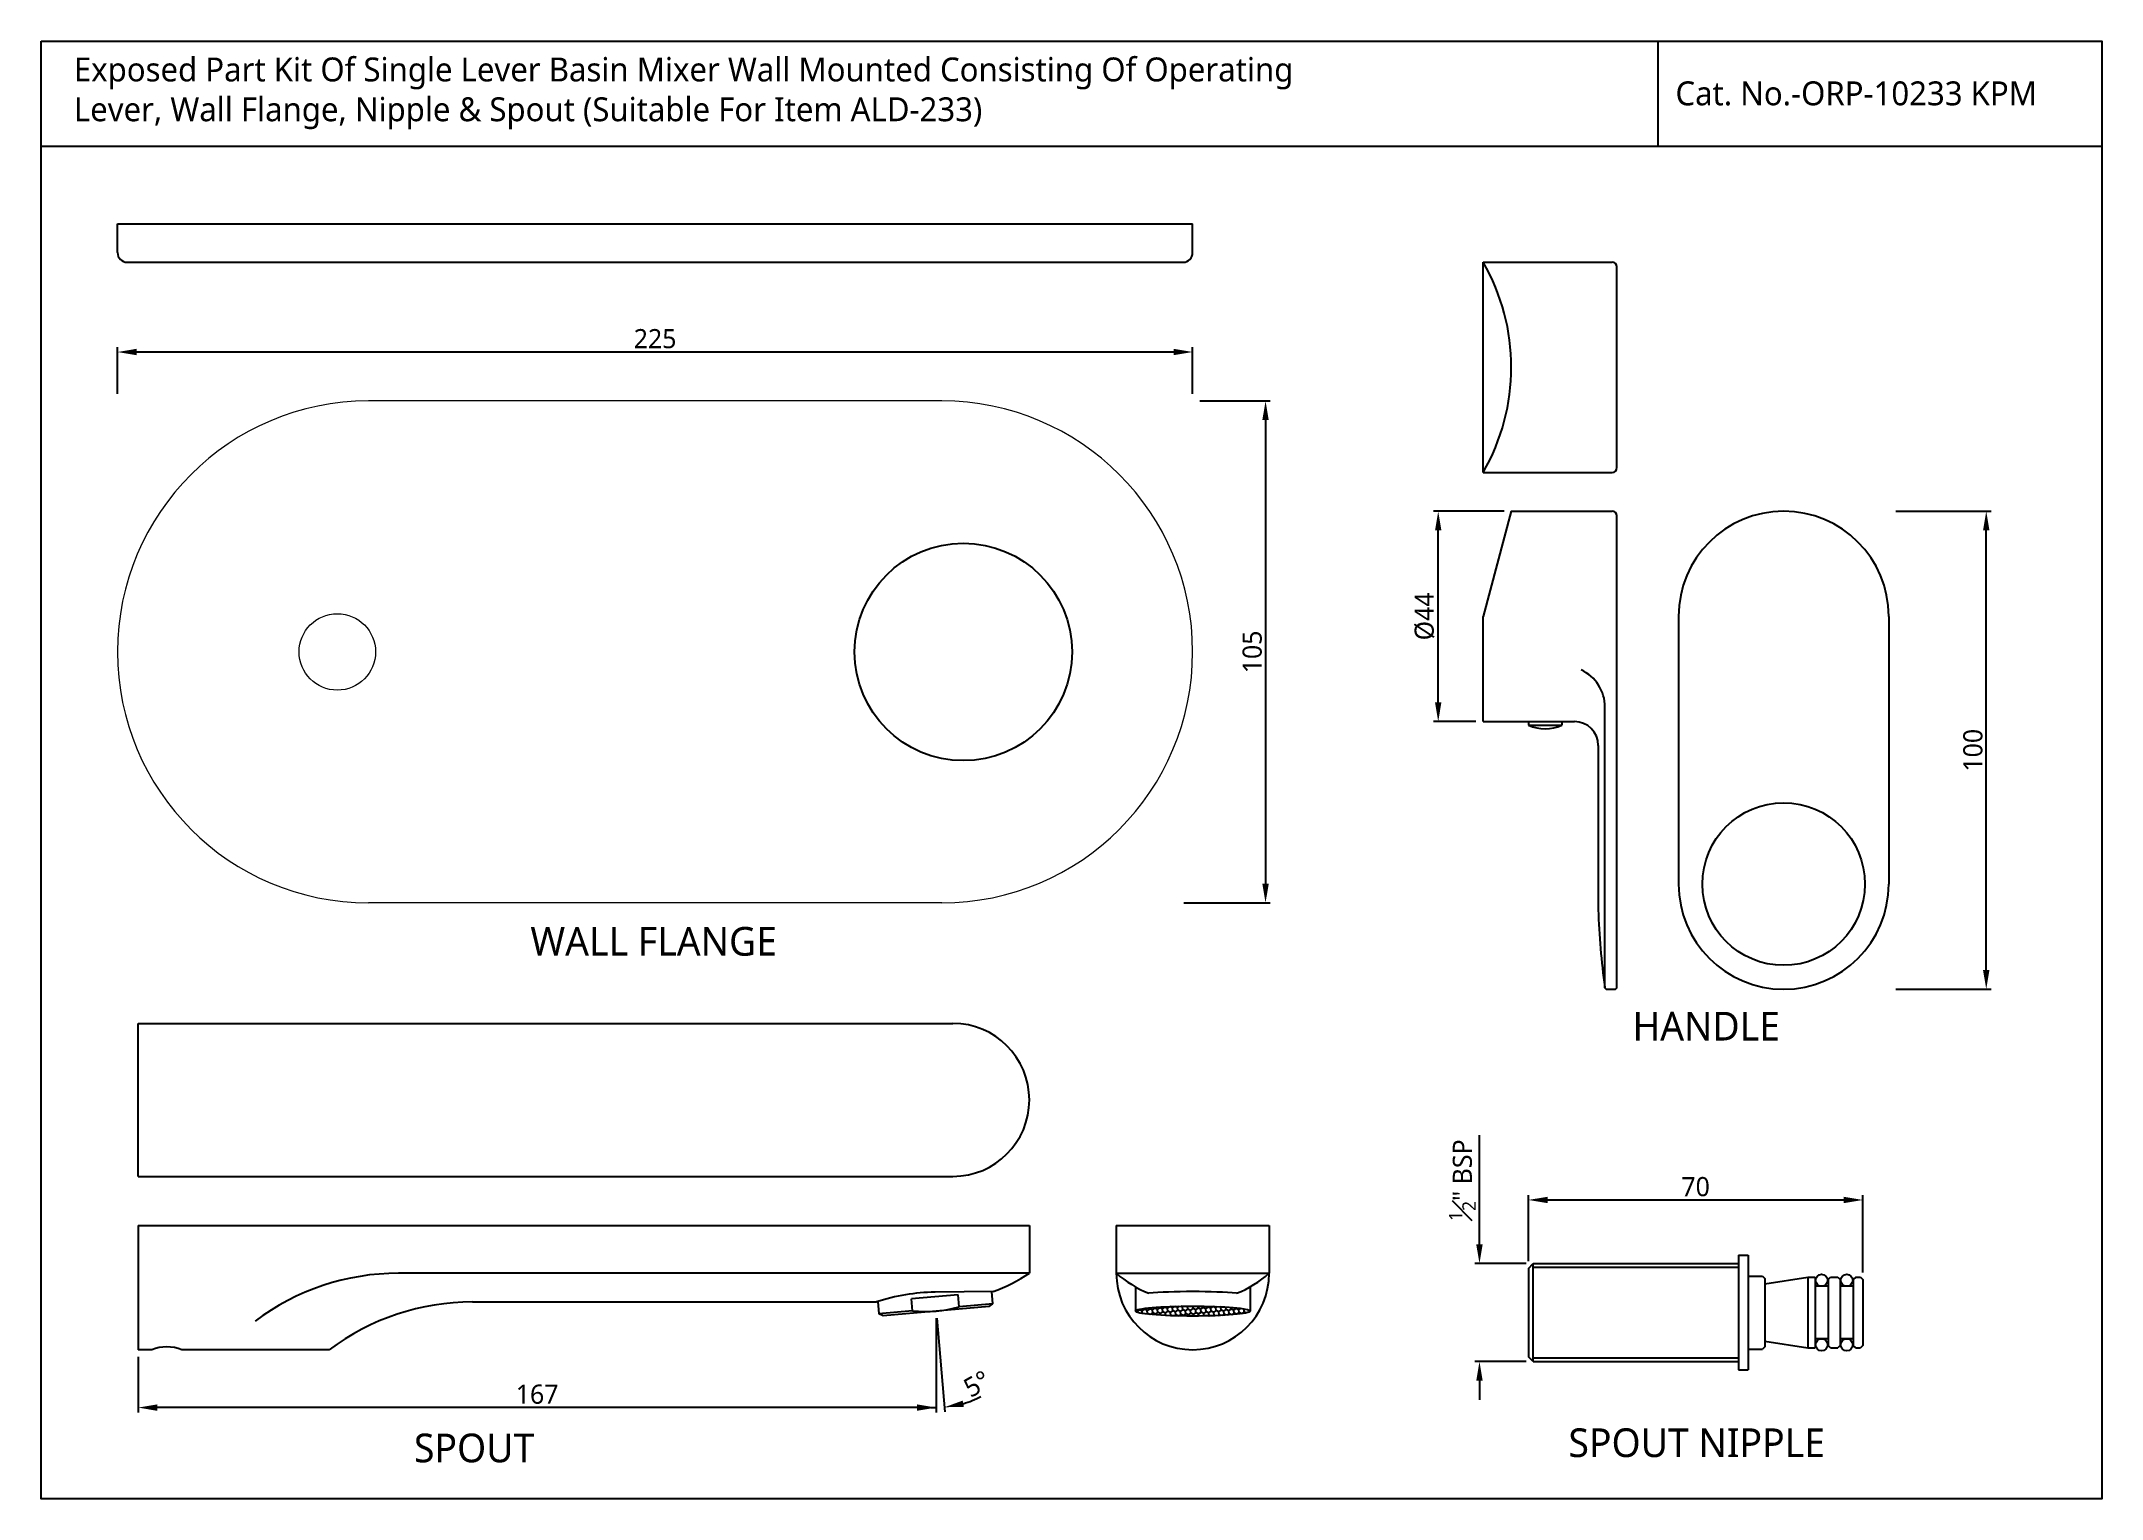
# Model space of a CAD drawing. Header units: inches. Extents: x 1677 to 2108, y 248 to 553.
import ezdxf

# ---------------------------------------------------------------- set-up
doc = ezdxf.new("R2010")
doc.units = ezdxf.units.IN
doc.header["$MEASUREMENT"] = 0
doc.styles.get("Standard").update_dxf_attribs({"font": 'segoeui.ttf'})
doc.dimstyles.get("Standard").update_dxf_attribs({"dimtxt": 4, "dimasz": 4, "dimexe": 1, "dimexo": 1.5, "dimgap": 0.7, "dimtad": 1, "dimdec": 4, "dimdsep": 46, "dimtxsty": 'Standard', "dimcen": 0, "dimadec": 0, "dimazin": 2, "dimtfac": 1, "dimtdec": 4, "dimtofl": 0, "dimtmove": 0, "dimatfit": 1, "dimfxl": 0, "dimtolj": 1, "dimtzin": 0, "dimarcsym": 0})

# ---------------------------------------------------------------- blocks, each defined once
blk = doc.blocks.new('*D26')
at = {"color": 0, "lineweight": -2, "transparency": 16777216}
for p, q in [((1919.1, 478.12), (1933.86, 478.12)), ((1932.86, 474.12), (1932.86, 377.12)), ((1915.73, 373.12), (1933.86, 373.12))]:
    blk.add_line(p, q, dxfattribs=at)
at = {"color": 0, "transparency": 16777216}
for points in [[(1932.19, 474.12), (1933.53, 474.12), (1932.86, 478.12)], [(1932.19, 377.12), (1933.53, 377.12), (1932.86, 373.12)]]:
    blk.add_solid(points, dxfattribs=at)
at = {"layer": 'Defpoints', "color": 0, "transparency": 16777216}
for p in [(1917.6, 478.12), (1914.23, 373.12), (1932.86, 373.12)]:
    blk.add_point(p, dxfattribs=at)
at = {"color": 0, "transparency": 16777216, "insert": (1930.08, 425.62), "char_height": 4, "attachment_point": 5, "rotation": 90}
blk.add_mtext('\\A1;105', dxfattribs=at)
blk = doc.blocks.new('*D27')
at = {"color": 0, "lineweight": -2, "transparency": 16777216}
for p, q in [((1692.6, 479.62), (1692.6, 489.36)), ((1913.6, 488.36), (1696.6, 488.36)), ((1917.6, 479.62), (1917.6, 489.36))]:
    blk.add_line(p, q, dxfattribs=at)
at = {"color": 0, "transparency": 16777216}
for points in [[(1696.6, 489.03), (1696.6, 487.69), (1692.6, 488.36)], [(1913.6, 489.03), (1913.6, 487.69), (1917.6, 488.36)]]:
    blk.add_solid(points, dxfattribs=at)
at = {"layer": 'Defpoints', "color": 0, "transparency": 16777216}
for p in [(1692.6, 488.36), (1692.6, 478.12), (1917.6, 478.12)]:
    blk.add_point(p, dxfattribs=at)
at = {"color": 0, "transparency": 16777216, "insert": (1805.1, 491.13), "char_height": 4, "attachment_point": 5}
blk.add_mtext('\\A1;225', dxfattribs=at)
blk = doc.blocks.new('*D28')
at = {"color": 0, "lineweight": -2, "transparency": 16777216}
for p, q in [((1987.87, 298.16), (1987.87, 311.97)), ((1991.87, 310.97), (2053.87, 310.97)), ((2057.87, 295.81), (2057.87, 311.97))]:
    blk.add_line(p, q, dxfattribs=at)
at = {"color": 0, "transparency": 16777216}
for points in [[(1991.87, 311.63), (1991.87, 310.3), (1987.87, 310.97)], [(2053.87, 311.63), (2053.87, 310.3), (2057.87, 310.97)]]:
    blk.add_solid(points, dxfattribs=at)
at = {"layer": 'Defpoints', "color": 0, "transparency": 16777216}
for p in [(2057.87, 310.97), (1987.87, 296.66), (2057.87, 294.31)]:
    blk.add_point(p, dxfattribs=at)
at = {"color": 0, "transparency": 16777216, "insert": (2022.87, 313.73), "char_height": 4, "attachment_point": 5}
blk.add_mtext('\\A1;70', dxfattribs=at)
blk = doc.blocks.new('*D29')
at = {"color": 0, "lineweight": -2, "transparency": 16777216}
for p, q in [((1977.63, 301.66), (1977.63, 324.55)), ((1987.37, 297.66), (1976.63, 297.66)), ((1987.37, 277.16), (1976.63, 277.16)), ((1977.63, 273.16), (1977.63, 269.16))]:
    blk.add_line(p, q, dxfattribs=at)
at = {"color": 0, "transparency": 16777216}
for points in [[(1976.96, 301.66), (1978.3, 301.66), (1977.63, 297.66)], [(1976.96, 273.16), (1978.3, 273.16), (1977.63, 277.16)]]:
    blk.add_solid(points, dxfattribs=at)
at = {"layer": 'Defpoints', "color": 0, "transparency": 16777216}
for p in [(1988.87, 297.66), (1977.63, 277.16), (1988.87, 277.16)]:
    blk.add_point(p, dxfattribs=at)
at = {"color": 0, "transparency": 16777216, "insert": (1974.04, 315.11), "char_height": 4, "attachment_point": 5, "rotation": 90}
blk.add_mtext('\\A1;{\\H0.7x;\\S1#2;}" BSP', dxfattribs=at)
blk = doc.blocks.new('*D31')
at = {"color": 0, "lineweight": -2, "transparency": 16777216}
for p, q in [((1982.79, 455.05), (1968, 455.05)), ((1969, 415.05), (1969, 451.05)), ((1976.9, 411.05), (1968, 411.05))]:
    blk.add_line(p, q, dxfattribs=at)
at = {"color": 0, "transparency": 16777216}
for points in [[(1968.33, 451.05), (1969.66, 451.05), (1969, 455.05)], [(1968.33, 415.05), (1969.66, 415.05), (1969, 411.05)]]:
    blk.add_solid(points, dxfattribs=at)
at = {"layer": 'Defpoints', "color": 0, "transparency": 16777216}
for p in [(1969, 455.05), (1984.29, 455.05), (1978.4, 411.05)]:
    blk.add_point(p, dxfattribs=at)
at = {"color": 0, "transparency": 16777216, "insert": (1966.15, 433.05), "char_height": 4, "attachment_point": 5, "rotation": 90}
blk.add_mtext('\\A1;%%C44', dxfattribs=at)
blk = doc.blocks.new('*D32')
at = {"color": 0, "lineweight": -2, "transparency": 16777216}
for p, q in [((2064.79, 455.05), (2084.69, 455.05)), ((2083.69, 359.05), (2083.69, 451.05)), ((2064.79, 355.05), (2084.69, 355.05))]:
    blk.add_line(p, q, dxfattribs=at)
at = {"color": 0, "transparency": 16777216}
for points in [[(2083.02, 451.05), (2084.36, 451.05), (2083.69, 455.05)], [(2083.02, 359.05), (2084.36, 359.05), (2083.69, 355.05)]]:
    blk.add_solid(points, dxfattribs=at)
at = {"layer": 'Defpoints', "color": 0, "transparency": 16777216}
for p in [(2063.29, 455.05), (2083.69, 455.05), (2063.29, 355.05)]:
    blk.add_point(p, dxfattribs=at)
at = {"color": 0, "transparency": 16777216, "insert": (2080.91, 405.05), "char_height": 4, "attachment_point": 5, "rotation": 90}
blk.add_mtext('\\A1;100', dxfattribs=at)
blk = doc.blocks.new('*D33')
at = {"color": 0, "lineweight": -2, "transparency": 16777216}
for p, q in [((1863.91, 286.22), (1863.91, 266.53)), ((1696.91, 278.14), (1696.91, 266.53)), ((1859.91, 267.53), (1700.91, 267.53))]:
    blk.add_line(p, q, dxfattribs=at)
at = {"color": 0, "transparency": 16777216}
for points in [[(1700.91, 268.2), (1700.91, 266.86), (1696.91, 267.53)], [(1859.91, 268.2), (1859.91, 266.86), (1863.91, 267.53)]]:
    blk.add_solid(points, dxfattribs=at)
at = {"layer": 'Defpoints', "color": 0, "transparency": 16777216}
for p in [(1863.91, 287.72), (1696.91, 279.64), (1696.91, 267.53)]:
    blk.add_point(p, dxfattribs=at)
at = {"color": 0, "lineweight": 13, "transparency": 16777216, "insert": (1780.41, 270.31), "char_height": 4, "attachment_point": 5}
blk.add_mtext('\\A1;167', dxfattribs=at)
blk = doc.blocks.new('*D34')
at = {"color": 0, "lineweight": -2, "transparency": 16777216}
for p, q in [((1863.91, 286.22), (1863.91, 266.53)), ((1864.04, 286.22), (1865.76, 266.61))]:
    blk.add_line(p, q, dxfattribs=at)
for start, end in [(258.6297, 270), (286.3703, 297.7407)]:
    blk.add_arc((1863.91, 287.72), 20.19, start, end, dxfattribs=at)
at = {"color": 0, "transparency": 16777216}
blk.add_solid([(1869.72, 267.69), (1869.48, 269), (1865.67, 267.6)], dxfattribs=at)
at = {"layer": 'Defpoints', "color": 0, "transparency": 16777216}
for p in [(1863.65, 290.7), (1863.91, 290.73), (1863.91, 287.72), (1863.91, 287.72), (1864.5, 267.54)]:
    blk.add_point(p, dxfattribs=at)
at = {"color": 0, "lineweight": 13, "transparency": 16777216, "insert": (1872.44, 272.49), "char_height": 4, "attachment_point": 5, "rotation": 29.2669}
blk.add_mtext('\\A1;5°', dxfattribs=at)
blk = doc.blocks.new('_None')

msp = doc.modelspace()

# ---------------------------------------------------------------- hatches: boundary and pattern name
h = msp.add_hatch()
h.set_pattern_fill('HONEY', color=256, scale=4.9, angle=36)
h.set_pattern_definition([(36, (-347.08717, 0), (0.43149923, 0.96916313), [0.6125, -1.225]), (156, (-347.08717, 0), (-1.0550695, -0.11089227), [0.6125, -1.225]), (96, (-347.08717, 0), (-0.62357028, 0.85827085), [-1.225, 0.6125])])
edge = h.paths.add_edge_path()
edge.add_ellipse((1917.62103, 287.71595), major_axis=(-12, 0), ratio=0.087015858, start_angle=0, end_angle=360)

# ---------------------------------------------------------------- linework, layer by layer
for p, q in [((2014.99773, 531.3757), (2014.99773, 553.3757)), ((2107.87162, 531.3757), (1676.62762, 531.3757)), ((1692.60454, 509.14907), (1692.60454, 515.14907)), ((1692.60454, 515.14907), (1917.60454, 515.14907)), ((1917.60454, 509.14907), (1917.60454, 515.14907)), ((1694.60454, 507.14907), (1915.60454, 507.14907)), ((1978.3984, 463.16526), (1978.3984, 507.16526)), ((1978.3984, 507.16526), (2005.3984, 507.16526)), ((2006.3984, 464.16526), (2006.3984, 506.16526)), ((1978.3984, 463.16526), (2005.3984, 463.16526)), ((1984.29328, 455.05411), (1978.3984, 433.05411)), ((1984.29328, 455.05411), (2005.3984, 455.05411)), ((2006.3984, 355.55411), (2006.3984, 454.05411)), ((1978.3984, 411.05411), (1978.3984, 433.05411)), ((2019.29395, 433.05411), (2019.29395, 377.05411)), ((2063.29395, 433.05411), (2063.29395, 377.05411)), ((2003.8984, 355.31073), (2003.8984, 414.07029)), ((1978.3984, 411.05411), (1997.48729, 411.05411)), ((1987.8984, 411.05411), (1987.8984, 410.30411)), ((1987.8984, 410.30411), (1994.8984, 410.30411)), ((1994.8984, 411.05411), (1994.8984, 410.30411)), ((2002.48729, 406.05411), (2002.48729, 371.68693)), ((2004.33516, 355.05411), (2005.8984, 355.05411)), ((1696.9087, 315.8996), (1696.9087, 347.8996)), ((1696.9087, 347.8996), (1867.43443, 347.8996)), ((1696.9087, 315.8996), (1867.43443, 315.8996)), ((1901.62103, 305.63687), (1933.62103, 305.63687)), ((1901.62103, 305.63687), (1901.62103, 295.63687)), ((1933.62103, 305.63687), (1933.62103, 295.63687)), ((1987.86576, 296.65939), (1988.86576, 297.65939)), ((1988.86576, 297.65939), (2031.86576, 297.65939)), ((1988.86576, 277.15939), (1988.86576, 297.65939)), ((2031.86576, 299.40939), (2031.86576, 275.40939)), ((2031.86576, 299.40939), (2033.86576, 299.40939)), ((2033.86576, 299.40939), (2033.86576, 275.40939)), ((1883.43443, 295.63687), (1751.39447, 295.63687)), ((1901.62103, 295.63687), (1933.62103, 295.63687)), ((1987.86576, 296.65939), (1987.86576, 278.15939)), ((1988.86576, 296.90939), (2031.86576, 296.90939)), ((2033.86576, 295.05939), (2036.86576, 295.05939)), ((2036.86576, 295.05939), (2037.36576, 294.55939)), ((2037.36576, 293.40939), (2046.36576, 294.80939)), ((2037.36576, 294.55939), (2037.36576, 280.25939)), ((2046.36576, 294.80939), (2047.86576, 294.80939)), ((2046.36576, 294.80939), (2046.36576, 280.00939)), ((2047.86576, 294.80939), (2047.86576, 280.00939)), ((2050.61576, 294.30939), (2051.11576, 294.80939)), ((2050.61576, 294.30939), (2050.61576, 280.50939)), ((2051.11576, 294.80939), (2052.61576, 294.80939)), ((2052.61576, 294.80939), (2053.11576, 294.30939)), ((2053.11576, 294.30939), (2053.11576, 280.50939)), ((2056.36576, 294.80939), (2055.86576, 294.30939)), ((2055.86576, 294.30939), (2055.86576, 280.50939)), ((2056.36576, 294.80939), (2057.36576, 294.80939)), ((2057.36576, 294.80939), (2057.86576, 294.30939)), ((2057.86576, 294.30939), (2057.86576, 280.50939)), ((1851.6878, 289.71697), (1851.91079, 287.16817)), ((1868.53747, 291.13237), (1858.75699, 290.27669)), ((1858.97488, 287.7862), (1858.75699, 290.27669)), ((1875.84749, 291.80797), (1863.68798, 291.68122)), ((1868.75536, 288.64188), (1868.53747, 291.13237)), ((1875.81946, 289.25991), (1868.75536, 288.64188)), ((1875.00031, 288.68634), (1875.81946, 289.25991)), ((1875.81946, 289.25991), (1875.59676, 291.80535)), ((1905.62103, 292.80157), (1905.62103, 287.71595)), ((1929.62103, 292.80157), (1929.62103, 287.71595)), ((2050.61576, 292.90939), (2047.86576, 292.90939)), ((2055.86576, 292.90939), (2053.11576, 292.90939)), ((1858.97488, 287.7862), (1851.91079, 287.16817)), ((1852.81709, 286.74556), (1851.91079, 287.16817)), ((1875.00031, 288.68634), (1852.81709, 286.74556)), ((2037.36576, 281.40939), (2046.36576, 280.00939)), ((2050.61576, 281.90939), (2047.86576, 281.90939)), ((2051.11576, 280.00939), (2050.61576, 280.50939)), ((2053.11576, 280.50939), (2052.61576, 280.00939)), ((2055.86576, 281.90939), (2053.11576, 281.90939)), ((2056.36576, 280.00939), (2055.86576, 280.50939)), ((2057.86576, 280.50939), (2057.36576, 280.00939)), ((1699.7587, 279.63687), (1696.9087, 279.63687)), ((1736.9087, 279.63687), (1706.0587, 279.63687)), ((1988.86576, 277.15939), (1987.86576, 278.15939)), ((1988.86576, 277.90939), (2031.86576, 277.90939)), ((1988.86576, 277.15939), (2031.86576, 277.15939)), ((2033.86576, 279.75939), (2036.86576, 279.75939)), ((2037.36576, 280.25939), (2036.86576, 279.75939)), ((2046.36576, 280.00939), (2047.86576, 280.00939)), ((2051.11576, 280.00939), (2052.61576, 280.00939)), ((2056.36576, 280.00939), (2057.36576, 280.00939)), ((2031.86576, 275.40939), (2033.86576, 275.40939))]:
    msp.add_line(p, q)
at = {"lineweight": 13}
for p, q in [((1865.10454, 478.12044), (1745.10454, 478.12044)), ((1865.10454, 373.12044), (1745.10454, 373.12044))]:
    msp.add_line(p, q, dxfattribs=at)
at = {"linetype": 'Continuous'}
for p, q in [((1696.9087, 305.63687), (1696.9087, 279.63687)), ((1696.9087, 305.63687), (1883.43443, 305.63687)), ((1883.43443, 305.63687), (1883.43443, 295.63687)), ((1766.9087, 289.63687), (1851.44385, 289.63687))]:
    msp.add_line(p, q, dxfattribs=at)
msp.add_lwpolyline([(1676.62762, 553.3757), (2107.87162, 553.3757), (2107.87162, 248.4557), (1676.62762, 248.4557)], close=True)
for centre, radius in [((1869.60454, 425.62044), 22.75), ((2041.29395, 377.05411), 17), ((2049.24076, 294.15939), 1.25), ((2054.49076, 294.15939), 1.25), ((2049.24076, 280.65939), 1.25), ((2054.49076, 280.65939), 1.25)]:
    msp.add_circle(centre, radius)
at = {"color": 7, "linetype": 'Continuous', "lineweight": 18}
msp.add_circle((1738.60454, 425.62044), 8, dxfattribs=at)
for centre, radius, start, end in [((1694.60454, 509.14907), 2, 180, 270), ((1915.60454, 509.14907), 2, 270, 0), ((1940.29328, 485.16526), 44, 330, 30), ((2005.3984, 506.16526), 1, 0, 90), ((2005.3984, 464.16526), 1, 270, 0), ((2005.3984, 454.05411), 1, 0, 90), ((2041.29395, 433.05411), 22, 0, 180), ((1995.35572, 414.0769), 8.54268, 359.9556386, 65.4993794), ((1991.3984, 418.09578), 8.54167, 245.8104858, 294.1895142), ((1997.48729, 406.05411), 5, 0, 90), ((2041.29395, 377.05411), 22, 180, 0), ((2164.48173, 377.05411), 162.08333, 181.8976227, 187.6463544), ((2004.33516, 355.55411), 0.5, 187.6463544, 270), ((2005.8984, 355.55411), 0.5, 270, 0), ((1867.43443, 331.8996), 16, 270, 90), ((1751.39447, 245.63687), 50, 90, 126.8698976), ((1863.53468, 325.63687), 36, 290.0001367, 303.5573098), ((1917.62103, 295.63687), 16, 180, 0), ((1917.62103, 313.97021), 24.33333, 228.8879096, 247.842267), ((1917.62103, 313.97021), 24.33333, 292.157733, 311.1120904), ((1766.9087, 239.63687), 50, 90, 126.8698976), ((1864.10699, 251.48287), 40.20053, 90.5972064, 108.3607732), ((1861.78668, 311.9708), 24.3475, 263.3683458, 286.6316542), ((1702.9087, 271.66812), 8.56875, 68.4314043, 111.5685957)]:
    msp.add_arc(centre, radius, start, end)
at = {"lineweight": 13}
for centre, start, end in [((1745.10454, 425.62044), 90, 270), ((1865.10454, 425.62044), 270, 90)]:
    msp.add_arc(centre, 52.5, start, end, dxfattribs=at)
msp.add_ellipse((1917.62103, 290.76116), major_axis=(-12, 0), ratio=0.087015858, start_param=3.841670643, end_param=5.583107318)
msp.add_ellipse((1917.62103, 287.71595), major_axis=(-12, 0), ratio=0.087015858)

# ---------------------------------------------------------------- texts
for s, height, p in [('Cat. No.-ORP-10233 KPM', 5, (2018.64342, 539.97087)), ('WALL FLANGE', 6, (1779.0085, 362.0777)), ('HANDLE', 6, (2009.66389, 344.32012)), ('SPOUT NIPPLE', 6, (1996.25055, 257.18099)), ('SPOUT', 6, (1754.63314, 256.0839))]:
    msp.add_text(s, height=height).set_placement(p)
at = {"insert": (1683.46456, 549.97087), "char_height": 5, "width": 406.3179916, "attachment_point": 1}
msp.add_mtext('Exposed Part Kit Of Single Lever Basin Mixer Wall Mounted Consisting Of Operating\\PLever, Wall Flange, Nipple & Spout (Suitable For Item ALD-233)', dxfattribs=at)

# ---------------------------------------------------------------- dimensions: what is measured, and where the dimension line sits
for base, p1, p2, picture, middle in [((1692.60454, 488.35964), (1917.60454, 478.12044), (1692.60454, 478.12044), '*D27', (1805.10454, 491.12658)), ((2057.86576, 310.96756), (1987.86576, 296.65939), (2057.86576, 294.30939), '*D28', (2022.86576, 313.73451))]:
    dim = msp.add_linear_dim(base=base, p1=p1, p2=p2, dimstyle='Standard')
    dim.commit()
    dim.dimension.update_dxf_attribs({"geometry": picture, "text_midpoint": middle})
for base, p1, p2, picture, middle in [((1932.85951, 373.12044), (1917.60454, 478.12044), (1914.22954, 373.12044), '*D26', (1930.08141, 425.62044)), ((2083.689, 455.05411), (2063.29395, 355.05411), (2063.29395, 455.05411), '*D32', (2080.91089, 405.05411))]:
    dim = msp.add_linear_dim(base=base, p1=p1, p2=p2, angle=90, dimstyle='Standard')
    dim.commit()
    dim.dimension.update_dxf_attribs({"geometry": picture, "text_midpoint": middle})
dim = msp.add_linear_dim(base=(1968.99641, 455.05411), p1=(1978.3984, 411.05411), p2=(1984.29328, 455.05411), angle=90, text='%%C<>', dimstyle='Standard')
dim.commit()
dim.dimension.update_dxf_attribs({"geometry": '*D31', "text_midpoint": (1966.14578, 433.05411)})
dim = msp.add_linear_dim(base=(1977.63041, 277.15939), p1=(1988.86576, 297.65939), p2=(1988.86576, 277.15939), angle=90, text='{\\H0.7x;\\S1#2;}" BSP', dimstyle='Standard')
dim.commit()
dim.dimension.update_dxf_attribs({"geometry": '*D29', "text_midpoint": (1977.63041, 315.10639), "dimtype": 160})
at = {"lineweight": 13}
dim = msp.add_angular_dim_2l(base=(1864.4959, 267.53515), line1=((1863.9087, 287.71595), (1863.64723, 290.70453)), line2=((1863.9087, 287.71595), (1863.9087, 290.72741)), dimstyle='Standard', override={"dimblk1": 'None', "dimsah": 1}, dxfattribs=at)
dim.commit()
dim.dimension.update_dxf_attribs({"geometry": '*D34', "text_midpoint": (1873.77883, 270.10374), "dimtype": 162})
dim = msp.add_linear_dim(base=(1696.9087, 267.52877), p1=(1863.9087, 287.71595), p2=(1696.9087, 279.63687), dimstyle='Standard', dxfattribs=at)
dim.commit()
dim.dimension.update_dxf_attribs({"geometry": '*D33', "text_midpoint": (1780.4087, 270.30688)})

doc.saveas('drawing.dxf')
